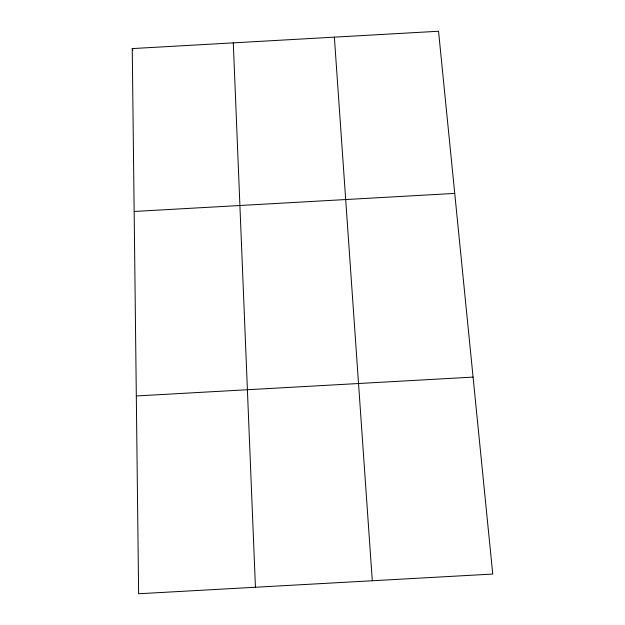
<?xml version="1.0" encoding="UTF-8"?>
<svg xmlns="http://www.w3.org/2000/svg" width="625" height="625" viewBox="0 0 625 625"><rect width="100%" height="100%" fill="white"/><g stroke="black" fill="none" stroke-linecap="round" stroke-linejoin="round"><path stroke-width="0.94" d="M132.25 48.586L438.539 31.25L492.75 574.055L138.625 593.75L132.25 48.586L132.906 50.359M134.156 211.461L454.734 193.406M136.312 395.953L473.078 377.102M334.359 37.148L372.297 580.75M233.289 42.867L255.437 587.25"/></g></svg>
